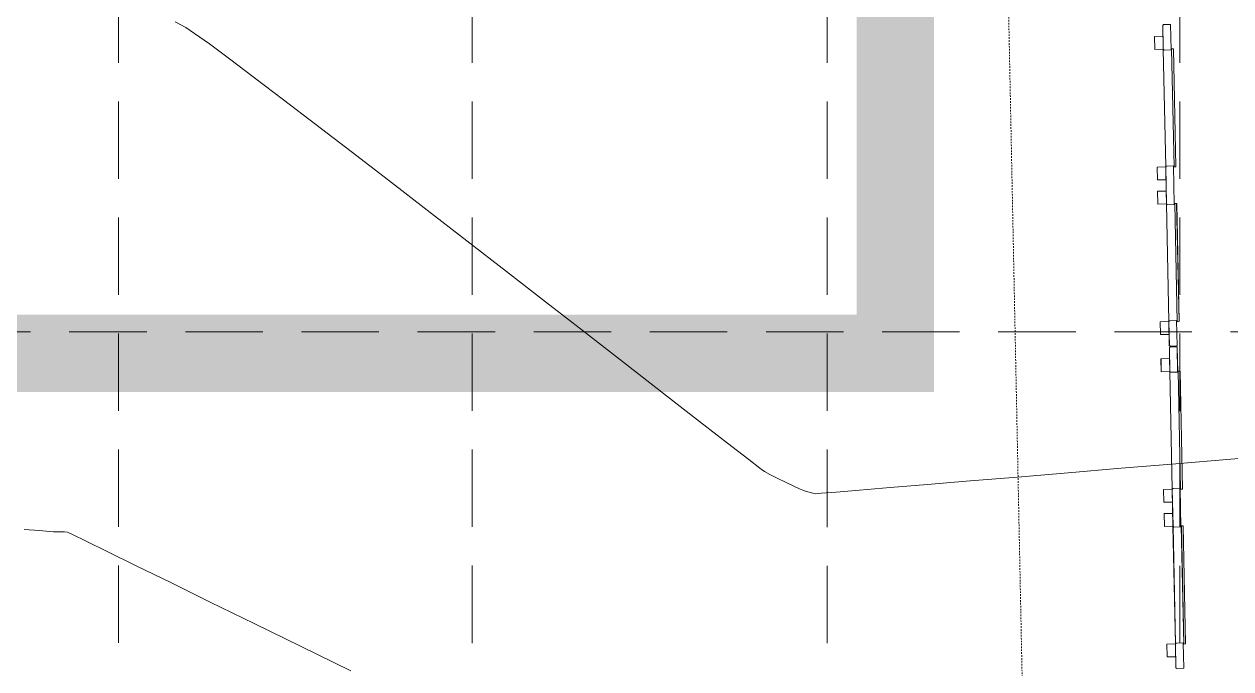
# Model space of a CAD drawing. Extents: x 2140663 to 2528301, y 336313 to 7007653.
# Drawn here: x 2527441.5 to 2527535, y 7006912 to 7006962 of the extents above; entities that cross this region are included whole.
import ezdxf

# ---------------------------------------------------------------- set-up
doc = ezdxf.new("R2010")
doc.units = 0
doc.header["$MEASUREMENT"] = 0
doc.linetypes.add('HIDDEN', pattern=[0.375, 0.25, -0.125])
doc.linetypes.add('xdrc002pt$0$HIDDEN2', pattern=[0.1875, 0.125, -0.0625])
for name, color, linetype in [('1 EXISTING CONTOURS', 43, 'Continuous'), ('BATCH PLANT', 13, 'HIDDEN'), ('GRID', 254, 'HIDDEN'), ('xdrc002ar$0$BASE1$0$ADO', 8, 'Continuous'), ('xdrc002ar$0$BASE1$0$AFL', 1, 'Continuous'), ('xdrc002ar$0$BASE1$0$awa', 7, 'Continuous'), ('xdrc002ar$0$XR3$0$BASE1$0$ADO', 3, 'Continuous'), ('xdrc002ar$0$XR3$0$BASE1$0$AFL', 1, 'Continuous'), ('xdrc002ar$0$XR3$0$BASE1$0$awa', 4, 'Continuous'), ('xdrc002pt$0$V-ESMT-STRM-N', 2, 'xdrc002pt$0$HIDDEN2')]:
    doc.layers.add(name, color=color, linetype=linetype)

# ---------------------------------------------------------------- blocks, each defined once
blk = doc.blocks.new('xdrc002ar$0$XR3$0$A$C228123AE')
at = {"layer": 'xdrc002ar$0$XR3$0$BASE1$0$ADO', "lineweight": 0}
for points in [[(22.61683327611536, 15.75429074559361), (22.61683327611536, 17.50429074559361), (132.6168332761154, 17.50429074559361), (132.6168332761154, 15.75429074559361)], [(166.6168332761154, 15.75429074559361), (166.6168332761154, 17.50429074559361), (276.6168332761154, 17.50429074559361), (276.6168332761154, 15.75429074559361)]]:
    blk.add_lwpolyline(points, close=True, dxfattribs=at)
at = {"layer": 'xdrc002ar$0$XR3$0$BASE1$0$AFL', "lineweight": 0}
for p, q in [((22.86683327844366, 8.004440076649189), (132.3668332770467, 8.004440076649189)), ((166.866833277978, 8.004440076649189), (276.366833276581, 8.004440076649189))]:
    blk.add_line(p, q, dxfattribs=at)
for points in [[(10.86683327844366, 8.004440078511834), (10.86683327844366, 0.004440078511834145), (22.86683327844366, 0.004440078511834145), (22.86683327844366, 8.004440078511834)], [(132.3668332770467, 8.004440078511834), (132.3668332770467, 0.004440078511834145), (144.3668332770467, 0.004440078511834145), (144.3668332770467, 8.004440078511834)], [(154.866833277978, 8.004440077580512), (154.866833277978, 0.00444007758051157), (166.866833277978, 0.00444007758051157), (166.866833277978, 8.004440077580512)], [(276.366833276581, 8.004440077580512), (276.366833276581, 0.00444007758051157), (288.366833276581, 0.00444007758051157), (288.366833276581, 8.004440077580512)]]:
    blk.add_lwpolyline(points, close=True, dxfattribs=at)
at = {"layer": 'xdrc002ar$0$XR3$0$BASE1$0$awa', "lineweight": 0}
for p, q in [((-0.008166723418980837, 15.25444007758051), (23.61683327611536, 15.25444007664919)), ((-0.008166723418980837, 15.25444007758051), (-0.008166723418980837, 8.754440076649189)), ((23.61683327658102, 8.754440076649189), (23.61683327611536, 15.25444007664919)), ((131.6168332770467, 8.754440078511834), (131.616833276581, 15.25444007851183)), ((131.6168332761154, 15.25444007758051), (167.6168332756497, 15.25444007571787)), ((167.616833276581, 8.754440076649189), (167.6168332756497, 15.25444007851183)), ((275.616833276581, 8.754440077580512), (275.6168332756497, 15.25444007758051)), ((275.6168332761154, 15.25444007664919), (299.241833276581, 15.25444007758051)), ((299.241833276581, 15.25444007758051), (299.241833276581, 8.754440077580512)), ((0.7418332765810192, 8.004440076649189), (-0.008166723418980837, 8.754440076649189)), ((0.7418332765810192, 8.004440076649189), (22.86683327658102, 8.004440076649189)), ((23.61683327658102, 8.754440076649189), (22.86683327658102, 8.004440076649189)), ((131.6168332770467, 8.754440078511834), (132.3668332770467, 8.004440078511834)), ((132.3668332770467, 8.004440078511834), (166.866833277978, 8.004440076649189)), ((166.866833276581, 8.004440076649189), (167.616833276581, 8.754440076649189)), ((276.366833276581, 8.004440077580512), (275.616833276581, 8.754440077580512)), ((276.366833276581, 8.004440077580512), (298.491833276581, 8.004440077580512)), ((299.241833276581, 8.754440077580512), (298.491833276581, 8.004440077580512))]:
    blk.add_line(p, q, dxfattribs=at)

msp = doc.modelspace()

# ---------------------------------------------------------------- linework, layer by layer
at = {"layer": '1 EXISTING CONTOURS', "color": 43, "lineweight": 0, "extrusion": (0.4674279445779427, 0.8840311740134733, 0), "elevation": 7375775.219738534}
msp.add_lwpolyline([(1040902.53794838, 606.0000000000007), (1040901.613331341, 606.0000000000007)], dxfattribs=at)
at = {"layer": '1 EXISTING CONTOURS', "color": 43, "lineweight": 0, "extrusion": (-0.5517151910664224, -0.8340325820653178, 0), "elevation": -7238469.135694223}
msp.add_lwpolyline([(-1757868.263649726, 606), (-1757867.447592345, 606)], dxfattribs=at)
at = {"layer": '1 EXISTING CONTOURS', "color": 43, "lineweight": 0}
for points, elevation in [([(2527454.655983926, 7006961.278161014), (2527455.805417347, 7006960.452691773)], 606), ([(2527455.805417347, 7006960.452691773), (2527457.372610138, 7006959.292457095)], 606), ([(2527466.797862856, 7006952.11331501), (2527469.688018385, 7006949.886341393)], 606), ([(2527478.822816897, 7006942.815729911), (2527481.852341684, 7006940.463871039)], 606), ([(2527484.789069766, 7006938.181972226), (2527487.581945537, 7006936.010506025)], 606), ([(2527487.581945537, 7006936.010506025), (2527490.179913389, 7006933.989944982)], 606), ([(2527490.179913389, 7006933.989944982), (2527492.531917713, 7006932.16076165)], 606), ([(2527492.531917713, 7006932.16076165), (2527494.586902904, 7006930.563428576)], 606), ([(2527498.459187598, 7006927.567256407), (2527498.815540178, 7006927.302049868)], 606), ([(2527530.701196556, 7006927.904511143), (2527534.970642436, 7006928.264630471)], 606), ([(2527499.813710755, 7006926.774796021), (2527500.452869161, 7006926.465920202)], 606), ([(2527514.774576301, 7006926.565928008), (2527518.429594959, 7006926.872267188)], 606), ([(2527518.429594959, 7006926.872267188), (2527522.35369186, 7006927.201818263)], 606), ([(2527500.452869161, 7006926.465920202), (2527501.058467261, 7006926.182214289)], 606), ([(2527501.058467261, 7006926.182214289), (2527501.535298262, 7006925.965180163)], 606), ([(2527501.788155375, 7006925.856319703), (2527502.006988143, 7006925.781529273)], 606), ([(2527502.006988143, 7006925.781529273), (2527502.292831375, 7006925.695259088)], 606), ([(2527502.580808033, 7006925.620432301), (2527502.806041081, 7006925.579972068)], 606), ([(2527508.579697542, 7006926.048930289), (2527511.465616842, 7006926.289311963)], 606), ([(2527442.633898201, 7006922.715601177), (2527443.422163436, 7006922.651654041)], 605), ([(2527443.422163436, 7006922.651654041), (2527443.738770726, 7006922.626756122)], 605), ([(2527443.738770726, 7006922.626756122), (2527443.975592794, 7006922.622718971)], 605), ([(2527443.975592794, 7006922.622718971), (2527444.281069617, 7006922.623409648)], 605), ([(2527444.584366753, 7006922.6161563), (2527444.814649761, 7006922.588287067)], 605), ([(2527459.267017044, 7006915.511692261), (2527462.919519281, 7006913.719710498)], 605)]:
    msp.add_lwpolyline(points, dxfattribs=dict(at, elevation=elevation))
at = {"layer": '1 EXISTING CONTOURS', "color": 43, "lineweight": 0, "extrusion": (-0.6010851804153989, -0.7991849635003072, 0), "elevation": -7119073.677198058}
msp.add_lwpolyline([(-2191873.462391913, 606), (-2191871.042555902, 606)], dxfattribs=at)
at = {"layer": '1 EXISTING CONTOURS', "color": 43, "lineweight": 0, "extrusion": (0.6047901371305118, 0.7963848881223555, 0), "elevation": 7108817.794411541}
msp.add_lwpolyline([(2224908.594622976, 606), (2224905.769927601, 606)], dxfattribs=at)
at = {"layer": '1 EXISTING CONTOURS', "color": 43, "lineweight": 0, "extrusion": (0.6072746457844362, 0.7944919789320641, 0), "elevation": 7101833.762866357}
msp.add_lwpolyline([(2247098.868276775, 606), (2247095.703817821, 606)], dxfattribs=at)
at = {"layer": '1 EXISTING CONTOURS', "color": 43, "lineweight": 0, "extrusion": (0.6090455951218385, 0.7931352110848979, 0), "elevation": 7096802.963510943}
msp.add_lwpolyline([(2262933.846714784, 606), (2262930.407611138, 606)], dxfattribs=at)
at = {"layer": '1 EXISTING CONTOURS', "color": 43, "lineweight": 0, "extrusion": (-0.6113649692306654, -0.7913487691262227, 0), "elevation": -7090147.595932189}
msp.add_lwpolyline([(-2283693.675046733, 606.0000000000007), (-2283689.882052578, 606.0000000000007)], dxfattribs=at)
at = {"layer": '1 EXISTING CONTOURS', "color": 43, "lineweight": 0, "extrusion": (0.6121438612263653, 0.7907464152070983, 0), "elevation": 7087895.561851126}
msp.add_lwpolyline([(2290669.970507206, 606.0000000000007), (2290666.098277989, 606.0000000000007)], dxfattribs=at)
at = {"layer": '1 EXISTING CONTOURS', "color": 43, "lineweight": 0, "extrusion": (0.61275094633971, 0.790276076924887, 0), "elevation": 7086134.320186685}
msp.add_lwpolyline([(2296108.679000469, 606), (2296104.792680265, 606)], dxfattribs=at)
at = {"layer": '1 EXISTING CONTOURS', "color": 43, "lineweight": 0, "extrusion": (-0.6135681078146961, -0.789641803017478, 0), "elevation": -7083755.359204521}
msp.add_lwpolyline([(-2303429.875010538, 606), (-2303426.155946946, 606)], dxfattribs=at)
at = {"layer": '1 EXISTING CONTOURS', "color": 43, "lineweight": 0, "extrusion": (-0.6131944484040527, -0.7899320024194801, 0), "elevation": -7084844.339843547}
msp.add_lwpolyline([(-2300062.061710476, 606), (-2300059.900878349, 606)], dxfattribs=at)
at = {"layer": '1 EXISTING CONTOURS', "color": 43, "lineweight": 0, "extrusion": (-0.6120748843484176, -0.7907998077578619, 0), "elevation": -7088095.296441006}
msp.add_lwpolyline([(-2290021.819986126, 606), (-2290020.166242551, 606)], dxfattribs=at)
at = {"layer": '1 EXISTING CONTOURS', "color": 43, "lineweight": 0, "extrusion": (0.08415328554166676, -0.996452821026938, 0), "elevation": -6769373.063923402}
msp.add_lwpolyline([(3108225.386764318, 606.0000000000007), (3108229.632424726, 606.0000000000007)], dxfattribs=at)
at = {"layer": '1 EXISTING CONTOURS', "color": 43, "lineweight": 0, "extrusion": (-0.6092803375956474, -0.7929548979729768, 0), "elevation": -7096132.648684143}
msp.add_lwpolyline([(-2264991.992371201, 606), (-2264990.910854274, 606)], dxfattribs=at)
at = {"layer": '1 EXISTING CONTOURS', "color": 43, "lineweight": 0, "extrusion": (0.08382333918685371, -0.9964806309244378, 0), "elevation": -6770401.8753536}
msp.add_lwpolyline([(3105971.105178089, 606), (3105975.235909843, 606)], dxfattribs=at)
at = {"layer": '1 EXISTING CONTOURS', "color": 43, "lineweight": 0, "extrusion": (0.08394164215161096, -0.9964706722793657, 0), "elevation": -6770033.081974217}
msp.add_lwpolyline([(3106779.005473597, 606.0000000000007), (3106783.251770681, 606.0000000000007)], dxfattribs=at)
at = {"layer": '1 EXISTING CONTOURS', "color": 43, "lineweight": 0, "extrusion": (-0.4872454985218441, -0.8732650366127112, 0), "elevation": -7350417.04735843}
msp.add_lwpolyline([(-1206917.44070233, 606.0000000000007), (-1206916.958994447, 606.0000000000007)], dxfattribs=at)
at = {"layer": '1 EXISTING CONTOURS', "color": 43, "lineweight": 0, "extrusion": (-0.4518883474280925, -0.8920745044326217, 0), "elevation": -7392848.444164393}
msp.add_lwpolyline([(-911631.0644234829, 606), (-911630.4170426633, 606)], dxfattribs=at)
at = {"layer": '1 EXISTING CONTOURS', "color": 43, "lineweight": 0, "extrusion": (0.08330550634740029, -0.9965240552100101, 0), "elevation": -6772014.977940716}
msp.add_lwpolyline([(3102441.517776335, 606), (3102444.838277673, 606)], dxfattribs=at)
at = {"layer": '1 EXISTING CONTOURS', "color": 43, "lineweight": 0, "extrusion": (-0.3954320741949681, -0.9184952230130898, 0), "elevation": -7435283.201658326}
msp.add_lwpolyline([(-449265.1818120671, 606.0000000000003), (-449264.9065170991, 606.0000000000003)], dxfattribs=at)
at = {"layer": '1 EXISTING CONTOURS', "color": 43, "lineweight": 0, "extrusion": (-0.2514854327896426, -0.967861083572744, 0), "elevation": -7417360.703916677}
msp.add_lwpolyline([(684131.3668752701, 606), (684131.6644145173, 606)], dxfattribs=at)
at = {"layer": '1 EXISTING CONTOURS', "color": 43, "lineweight": 0, "extrusion": (0.07136345699685347, -0.9974503782171112, 0), "elevation": -6808689.23207395}
msp.add_lwpolyline([(3021097.062136976, 606), (3021097.487169737, 606)], dxfattribs=at)
at = {"layer": '1 EXISTING CONTOURS', "color": 43, "lineweight": 0, "extrusion": (0.07993225127785308, -0.9968002985581687, 0), "elevation": -6782476.517040621}
msp.add_lwpolyline([(3079495.31282897, 606), (3079496.471449287, 606)], dxfattribs=at)
at = {"layer": '1 EXISTING CONTOURS', "color": 43, "lineweight": 0, "extrusion": (0.08175291959333018, -0.9966526276180515, 0), "elevation": -6776840.050583918}
msp.add_lwpolyline([(3091880.520116818, 606), (3091882.335088314, 606)], dxfattribs=at)
at = {"layer": '1 EXISTING CONTOURS', "color": 43, "lineweight": 0, "extrusion": (0.08255234076619287, -0.9965867303120299, 0), "elevation": -6774357.771080965}
msp.add_lwpolyline([(3097317.264121395, 606.0000000000007), (3097319.658191184, 606.0000000000007)], dxfattribs=at)
at = {"layer": '1 EXISTING CONTOURS', "color": 43, "lineweight": 0, "extrusion": (-0.08147609479561344, -0.9966752961606183, 0), "elevation": -7189552.928376332}
msp.add_lwpolyline([(1948141.749611129, 605), (1948142.936267605, 605)], dxfattribs=at)
at = {"layer": '1 EXISTING CONTOURS', "color": 43, "lineweight": 0, "extrusion": (-0.02390815693218362, -0.9997141591635611, 0), "elevation": -7065346.293295274}
msp.add_lwpolyline([(2359199.228590119, 605.0000000000003), (2359199.531973974, 605.0000000000003)], dxfattribs=at)
at = {"layer": '1 EXISTING CONTOURS', "color": 43, "lineweight": 0, "extrusion": (-0.4282274593204202, -0.9036709816542623, 0), "elevation": -7414273.885282839}
msp.add_lwpolyline([(-716578.1209055078, 605.0000000000007), (-716577.68756019, 605.0000000000007)], dxfattribs=at)
at = {"layer": '1 EXISTING CONTOURS', "color": 43, "lineweight": 0, "extrusion": (-0.4375251248619366, -0.8992061860966853, 0), "elevation": -7406488.749469135}
msp.add_lwpolyline([(-793010.2346648993, 605), (-793009.0513271396, 605)], dxfattribs=at)
at = {"layer": '1 EXISTING CONTOURS', "color": 43, "lineweight": 0, "extrusion": (-0.439377303098589, -0.8983026135561505, 0), "elevation": -7404838.768236382}
msp.add_lwpolyline([(-808270.8505959511, 605), (-808268.9941454767, 605)], dxfattribs=at)
at = {"layer": '1 EXISTING CONTOURS', "color": 43, "lineweight": 0, "extrusion": (-0.4400926305206748, -0.8979523798962799, 0), "elevation": -7404192.661443787}
msp.add_lwpolyline([(-814166.4342721822, 605), (-814163.9816135815, 605)], dxfattribs=at)
at = {"layer": '1 EXISTING CONTOURS', "color": 43, "lineweight": 0, "extrusion": (-0.4404112586589707, -0.8977961479347197, 0), "elevation": -7403903.273322118}
msp.add_lwpolyline([(-816791.4519783217, 605), (-816788.4800190609, 605)], dxfattribs=at)
at = {"layer": '1 EXISTING CONTOURS', "color": 43, "lineweight": 0, "extrusion": (-0.4405358184238267, -0.8977350347879096, 0), "elevation": -7403789.877399599}
msp.add_lwpolyline([(-817815.7207568767, 605), (-817812.3064051555, 605)], dxfattribs=at)
at = {"layer": '1 EXISTING CONTOURS', "color": 43, "lineweight": 0, "extrusion": (-0.4405420801704561, -0.8977319620015138, 0), "elevation": -7403784.172928121}
msp.add_lwpolyline([(-817863.9482771964, 605), (-817860.1684414265, 605)], dxfattribs=at)
at = {"layer": '1 EXISTING CONTOURS', "color": 43, "lineweight": 0, "extrusion": (-0.4403095192160368, -0.897846048767684, 0), "elevation": -7403995.780228041}
msp.add_lwpolyline([(-815938.2154167602, 605), (-815933.9353380837, 605)], dxfattribs=at)
at = {"layer": 'BATCH PLANT', "color": 17, "linetype": 'Continuous', "const_width": 6}
msp.add_lwpolyline([(2527508.974587351, 7007142.106222292), (2527508.974587351, 7007100.670215893), (2527508.974587351, 7006936.460859954), (2527430.65728095, 7006936.460859954), (2527430.65728095, 7007000.405311977), (2527393.290204251, 7007053.095543257), (2527393.290204251, 7007142.106222292), (2527477.263444963, 7007142.093036084)], dxfattribs=at)
at = {"layer": 'GRID', "color": 253, "linetype": 'HIDDEN', "lineweight": 0, "ltscale": 24}
for p, q in [((2527448.923389785, 7006032.003245368), (2527448.642908241, 7007623.487741725)), ((2527476.162591924, 7006031.998962794), (2527476.168752994, 7007623.471191216)), ((2527503.695680559, 7006031.994634018), (2527503.666313902, 7007623.464716725)), ((2527530.983350792, 7006031.990343825), (2527531.038154987, 7007623.461265043)), ((2527228.947377252, 7006938.126188649), (2528272.331315909, 7006938.126188649))]:
    msp.add_line(p, q, dxfattribs=at)
at = {"layer": 'xdrc002ar$0$BASE1$0$ADO', "lineweight": 0}
for points in [[(2527530.567283421, 7006950.915709126), (2527530.713086655, 7006950.918669116), (2527530.527030137, 7006960.083443785), (2527530.381226903, 7006960.080483795)], [(2527530.810848318, 7006938.918185922), (2527530.956651551, 7006938.921145912), (2527530.770595033, 7006948.085920582), (2527530.6247918, 7006948.082960592)], [(2527531.074711216, 7006925.920825127), (2527531.22051445, 7006925.923785117), (2527531.034457932, 7006935.088559786), (2527530.888654698, 7006935.085599796)], [(2527531.318276112, 7006913.923301923), (2527531.464079346, 7006913.926261913), (2527531.278022828, 7006923.091036582), (2527531.132219594, 7006923.088076592)]]:
    msp.add_lwpolyline(points, close=True, dxfattribs=at)
at = {"layer": 'xdrc002ar$0$BASE1$0$AFL', "color": 7, "lineweight": 0}
for p, q in [((2527529.921172974, 7006950.923429885), (2527529.735962167, 7006960.046546487)), ((2527530.16473787, 7006938.925906681), (2527529.979527064, 7006948.049023284)), ((2527530.428600769, 7006925.928545886), (2527530.243389962, 7006935.051662488)), ((2527530.672165665, 7006913.931022682), (2527530.486954859, 7006923.054139284))]:
    msp.add_line(p, q, dxfattribs=at)
for points in [[(2527529.735962167, 7006960.046546487), (2527529.069433101, 7006960.033015104), (2527529.049136026, 7006961.032808704), (2527529.715665093, 7006961.046340087)], [(2527529.941470049, 7006949.923636285), (2527529.274940982, 7006949.910104902), (2527529.254643907, 7006950.909898502), (2527529.921172974, 7006950.923429885)], [(2527529.979527064, 7006948.049023284), (2527529.312997997, 7006948.035491901), (2527529.292700922, 7006949.035285501), (2527529.959229989, 7006949.048816884)], [(2527530.185034945, 7006937.926113081), (2527529.518505878, 7006937.912581698), (2527529.498208804, 7006938.912375298), (2527530.16473787, 7006938.925906681)], [(2527530.243389962, 7006935.051662488), (2527529.576860895, 7006935.038131105), (2527529.556563821, 7006936.037924705), (2527530.223092888, 7006936.051456088)], [(2527530.448897844, 7006924.928752285), (2527529.782368777, 7006924.915220902), (2527529.762071702, 7006925.915014503), (2527530.428600769, 7006925.928545886)], [(2527530.486954859, 7006923.054139284), (2527529.820425792, 7006923.040607901), (2527529.800128717, 7006924.040401502), (2527530.466657784, 7006924.053932885)], [(2527530.69246274, 7006912.931229082), (2527530.025933673, 7006912.917697699), (2527530.005636598, 7006913.917491299), (2527530.672165665, 7006913.931022682)]]:
    msp.add_lwpolyline(points, close=True, dxfattribs=at)
at = {"layer": 'xdrc002ar$0$BASE1$0$awa', "lineweight": 0}
for p, q in [((2527529.759757969, 7006961.953671605), (2527529.698539436, 7006961.889915938)), ((2527529.735962167, 7006960.046546487), (2527529.698539436, 7006961.889915938)), ((2527530.301312836, 7006961.964665853), (2527529.759757969, 7006961.953671605)), ((2527530.341272702, 7006959.996322203), (2527530.301312836, 7006961.964665853)), ((2527529.735962167, 7006960.046546487), (2527529.799717835, 7006959.985327954)), ((2527529.799717835, 7006959.985327954), (2527530.341272702, 7006959.996322203)), ((2527529.921172974, 7006950.923429885), (2527529.982391507, 7006950.987185552)), ((2527529.979527064, 7006948.049023284), (2527529.921172974, 7006950.923429885)), ((2527529.982391507, 7006950.987185552), (2527530.523946374, 7006950.998179801)), ((2527530.584837598, 7006947.998799), (2527530.523946374, 7006950.998179801)), ((2527530.043282731, 7006947.987804751), (2527529.979527064, 7006948.049023284)), ((2527530.043282731, 7006947.987804751), (2527530.584837598, 7006947.998799)), ((2527530.225956403, 7006938.989662348), (2527530.16473787, 7006938.925906681)), ((2527530.202160602, 7006937.08253723), (2527530.16473787, 7006938.925906681)), ((2527530.225956403, 7006938.989662348), (2527530.76751127, 7006939.000656597)), ((2527530.807471136, 7006937.032312946), (2527530.76751127, 7006939.000656597)), ((2527530.202160602, 7006937.08253723), (2527530.265916269, 7006937.021318697)), ((2527530.267185764, 7006936.958787606), (2527530.205967231, 7006936.895031938)), ((2527530.243389962, 7006935.051662488), (2527530.205967231, 7006936.895031938)), ((2527530.807471136, 7006937.032312946), (2527530.265916269, 7006937.021318697)), ((2527530.808740631, 7006936.969781854), (2527530.267185764, 7006936.958787606)), ((2527530.848700496, 7006935.001438204), (2527530.808740631, 7006936.969781854)), ((2527530.243389962, 7006935.051662488), (2527530.30714563, 7006934.990443955)), ((2527530.30714563, 7006934.990443955), (2527530.848700496, 7006935.001438204)), ((2527530.428600769, 7006925.928545886), (2527530.489819302, 7006925.992301553)), ((2527530.486954859, 7006923.054139284), (2527530.428600769, 7006925.928545886)), ((2527530.489819302, 7006925.992301553), (2527531.031374169, 7006926.003295802)), ((2527531.092265393, 7006923.003915001), (2527531.031374169, 7006926.003295802)), ((2527530.550710526, 7006922.992920752), (2527530.486954859, 7006923.054139284)), ((2527530.550710526, 7006922.992920752), (2527531.092265393, 7006923.003915001)), ((2527530.733384198, 7006913.994778349), (2527530.672165665, 7006913.931022682)), ((2527530.709588396, 7006912.087653231), (2527530.672165665, 7006913.931022682)), ((2527530.733384198, 7006913.994778349), (2527531.274939065, 7006914.005772598)), ((2527531.31489893, 7006912.037428947), (2527531.274939065, 7006914.005772598)), ((2527530.709588396, 7006912.087653231), (2527530.773344064, 7006912.026434698)), ((2527531.31489893, 7006912.037428947), (2527530.773344064, 7006912.026434698))]:
    msp.add_line(p, q, dxfattribs=at)
at = {"layer": 'xdrc002pt$0$V-ESMT-STRM-N', "color": 7, "lineweight": 0}
msp.add_line((2527523.342374727, 7006687.303080871), (2527515.35498206, 7007080.715177047), dxfattribs=at)

# ---------------------------------------------------------------- block references
at = {"layer": 'xdrc002ar$0$XR3$0$BASE1$0$awa', "color": 7, "linetype": 'Continuous', "lineweight": 0, "xscale": -0.0833333000000012, "yscale": 0.08333329999999961, "zscale": 0.08333330000000001, "rotation": 271.16300068418}
for p in [(2527529.534467348, 7006937.007148869), (2527530.041888056, 7006912.012264726)]:
    msp.add_blockref('xdrc002ar$0$XR3$0$A$C228123AE', p, dxfattribs=at)

doc.saveas('drawing.dxf')
